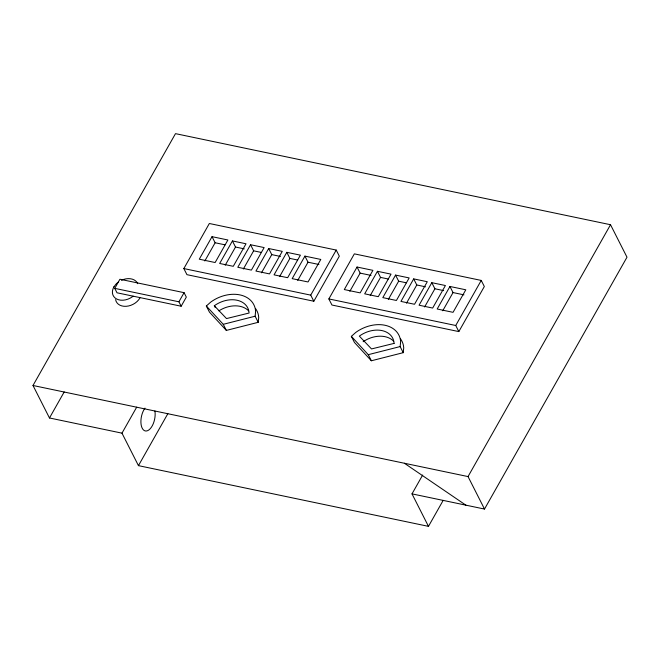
<?xml version="1.0" encoding="UTF-8"?>
<svg xmlns="http://www.w3.org/2000/svg" width="660" height="660" viewBox="0 0 660 660"><rect width="100%" height="100%" fill="white"/><g stroke="black" fill="none" stroke-linecap="round" stroke-linejoin="round"><path stroke-width="0.99" d="M258.217 322.311L255.123 316.214L255.618 311.429A30.64 22.366 -26.9 0 0 210.796 302.041L206.341 306.001L209.435 312.097L226.355 330.412L258.217 322.311L258.712 317.518A30.64 22.366 -26.9 0 0 255.42 308.377M403.227 352.671L400.141 346.574L400.636 341.789A30.64 22.366 -26.9 0 0 355.806 332.401L351.351 336.361L354.445 342.457L371.365 360.772L403.227 352.671L403.722 347.886A30.64 22.366 -26.9 0 0 400.43 338.737M443.182 500.371L428.472 526.358L138.451 465.638L121.976 433.158L49.475 417.978L33 385.489L175.494 133.642L610.525 224.722L627 257.202L484.506 509.058L412.005 493.878L422.647 475.06M114.766 288.362L119.922 279.238L184.074 292.669L186.318 297.099L181.162 306.224L117.01 292.792L114.766 288.362L178.91 301.793L181.162 306.224M49.475 417.978L64.177 391.982M183.843 268.57L209.344 223.501L336.229 250.066L339.322 256.162L313.822 301.232L186.937 274.667L183.843 268.57L310.728 295.135L313.822 301.232M212.033 236.668L199.279 259.198L215.143 262.523L227.89 239.984L212.033 236.668L215.127 242.756L225.035 244.835M178.91 301.793L184.074 292.669M204.823 260.964L215.127 242.756M121.976 433.158L136.686 407.162M232.427 240.933L219.673 263.472L233.269 266.318L246.023 243.779L232.427 240.933L235.513 247.03L244.258 248.861M225.217 265.229L235.513 247.03M250.552 244.728L237.798 267.267L251.394 270.113L264.149 247.574L250.552 244.728L253.638 250.825L261.409 252.45M243.342 269.024L253.638 250.825M138.451 465.638L167.863 413.655M268.678 248.523L255.931 271.062L269.519 273.908L282.274 251.369L268.678 248.523L271.772 254.62L280.508 256.451M261.467 272.819L271.772 254.62M286.803 252.318L274.057 274.857L287.653 277.703L300.399 255.164L286.803 252.318L289.897 258.415L297.66 260.04M279.601 276.614L289.897 258.415M304.928 256.113L292.182 278.652L308.038 281.968L320.793 259.438L304.928 256.113L308.022 262.21L318.928 264.495M297.726 280.409L308.022 262.21M310.728 295.135L336.229 250.066M328.853 298.93L354.354 253.861L481.239 280.426L484.333 286.522L458.832 331.592L331.947 305.027L328.853 298.93L455.738 325.495L458.832 331.592M357.043 267.028L344.297 289.558L360.154 292.883L372.908 270.344L357.043 267.028L360.137 273.116L371.036 275.401M349.833 291.324L360.137 273.116M377.438 271.293L364.683 293.832L378.279 296.678L391.034 274.139L377.438 271.293L380.531 277.39L388.295 279.015M370.227 295.589L380.531 277.39M395.563 275.088L382.816 297.627L396.404 300.473L409.159 277.934L395.563 275.088L398.656 281.185L406.42 282.81M388.352 299.384L398.656 281.185M413.688 278.883L400.942 301.422L414.538 304.268L427.284 281.729L413.688 278.883L416.782 284.98L425.518 286.811M406.486 303.179L416.782 284.98M431.813 282.678L419.067 305.217L432.663 308.063L445.409 285.524L431.813 282.678L434.907 288.775L443.644 290.606M424.611 306.974L434.907 288.775M449.938 286.473L437.192 309.012L453.057 312.328L465.803 289.798L449.938 286.473L453.032 292.57L463.939 294.855M442.736 310.769L453.032 292.57M455.738 325.495L481.239 280.426M484.506 509.058L468.039 476.578L610.525 224.722M133.056 296.159L132.338 296.794A13.629 9.95 -26.9 0 1 116.614 298.988A13.629 9.95 -26.9 0 1 113.833 287.026L115.772 284.386A13.629 9.95 -26.9 0 1 118.355 282.084M114.114 286.646L113.833 287.026M206.341 306.001L223.261 324.316L255.123 316.214M351.351 336.361L368.272 354.676L400.141 346.574M33 385.489L468.039 476.578M404.398 463.254L465.869 505.156M214.327 305.753L226.512 318.574L249.084 313.03A23.76 17.341 -26.9 0 0 214.327 305.753L215.209 307.494M368.272 354.676L371.365 360.772M412.005 493.878L428.472 526.358M223.261 324.316L226.355 330.412M154.91 411.015A13.324 6.732 -78.2 0 1 150.298 428.645A13.324 6.732 -78.2 0 1 141.413 426.055A13.324 6.732 -78.2 0 1 144.986 408.127M218.873 310.86A23.76 17.341 -26.9 0 1 248.63 310.868M363.149 341.707A23.76 17.341 -26.9 0 1 393.64 341.228M139.953 297.94A13.629 9.95 -26.9 0 1 126.217 306.306A13.629 9.95 -26.9 0 1 115.591 299.599M121.424 280.286A13.629 9.95 -26.9 0 1 137.709 283.693M394.094 343.39L371.522 348.934L359.337 336.113A23.76 17.341 -26.9 0 1 394.094 343.39"/></g></svg>
